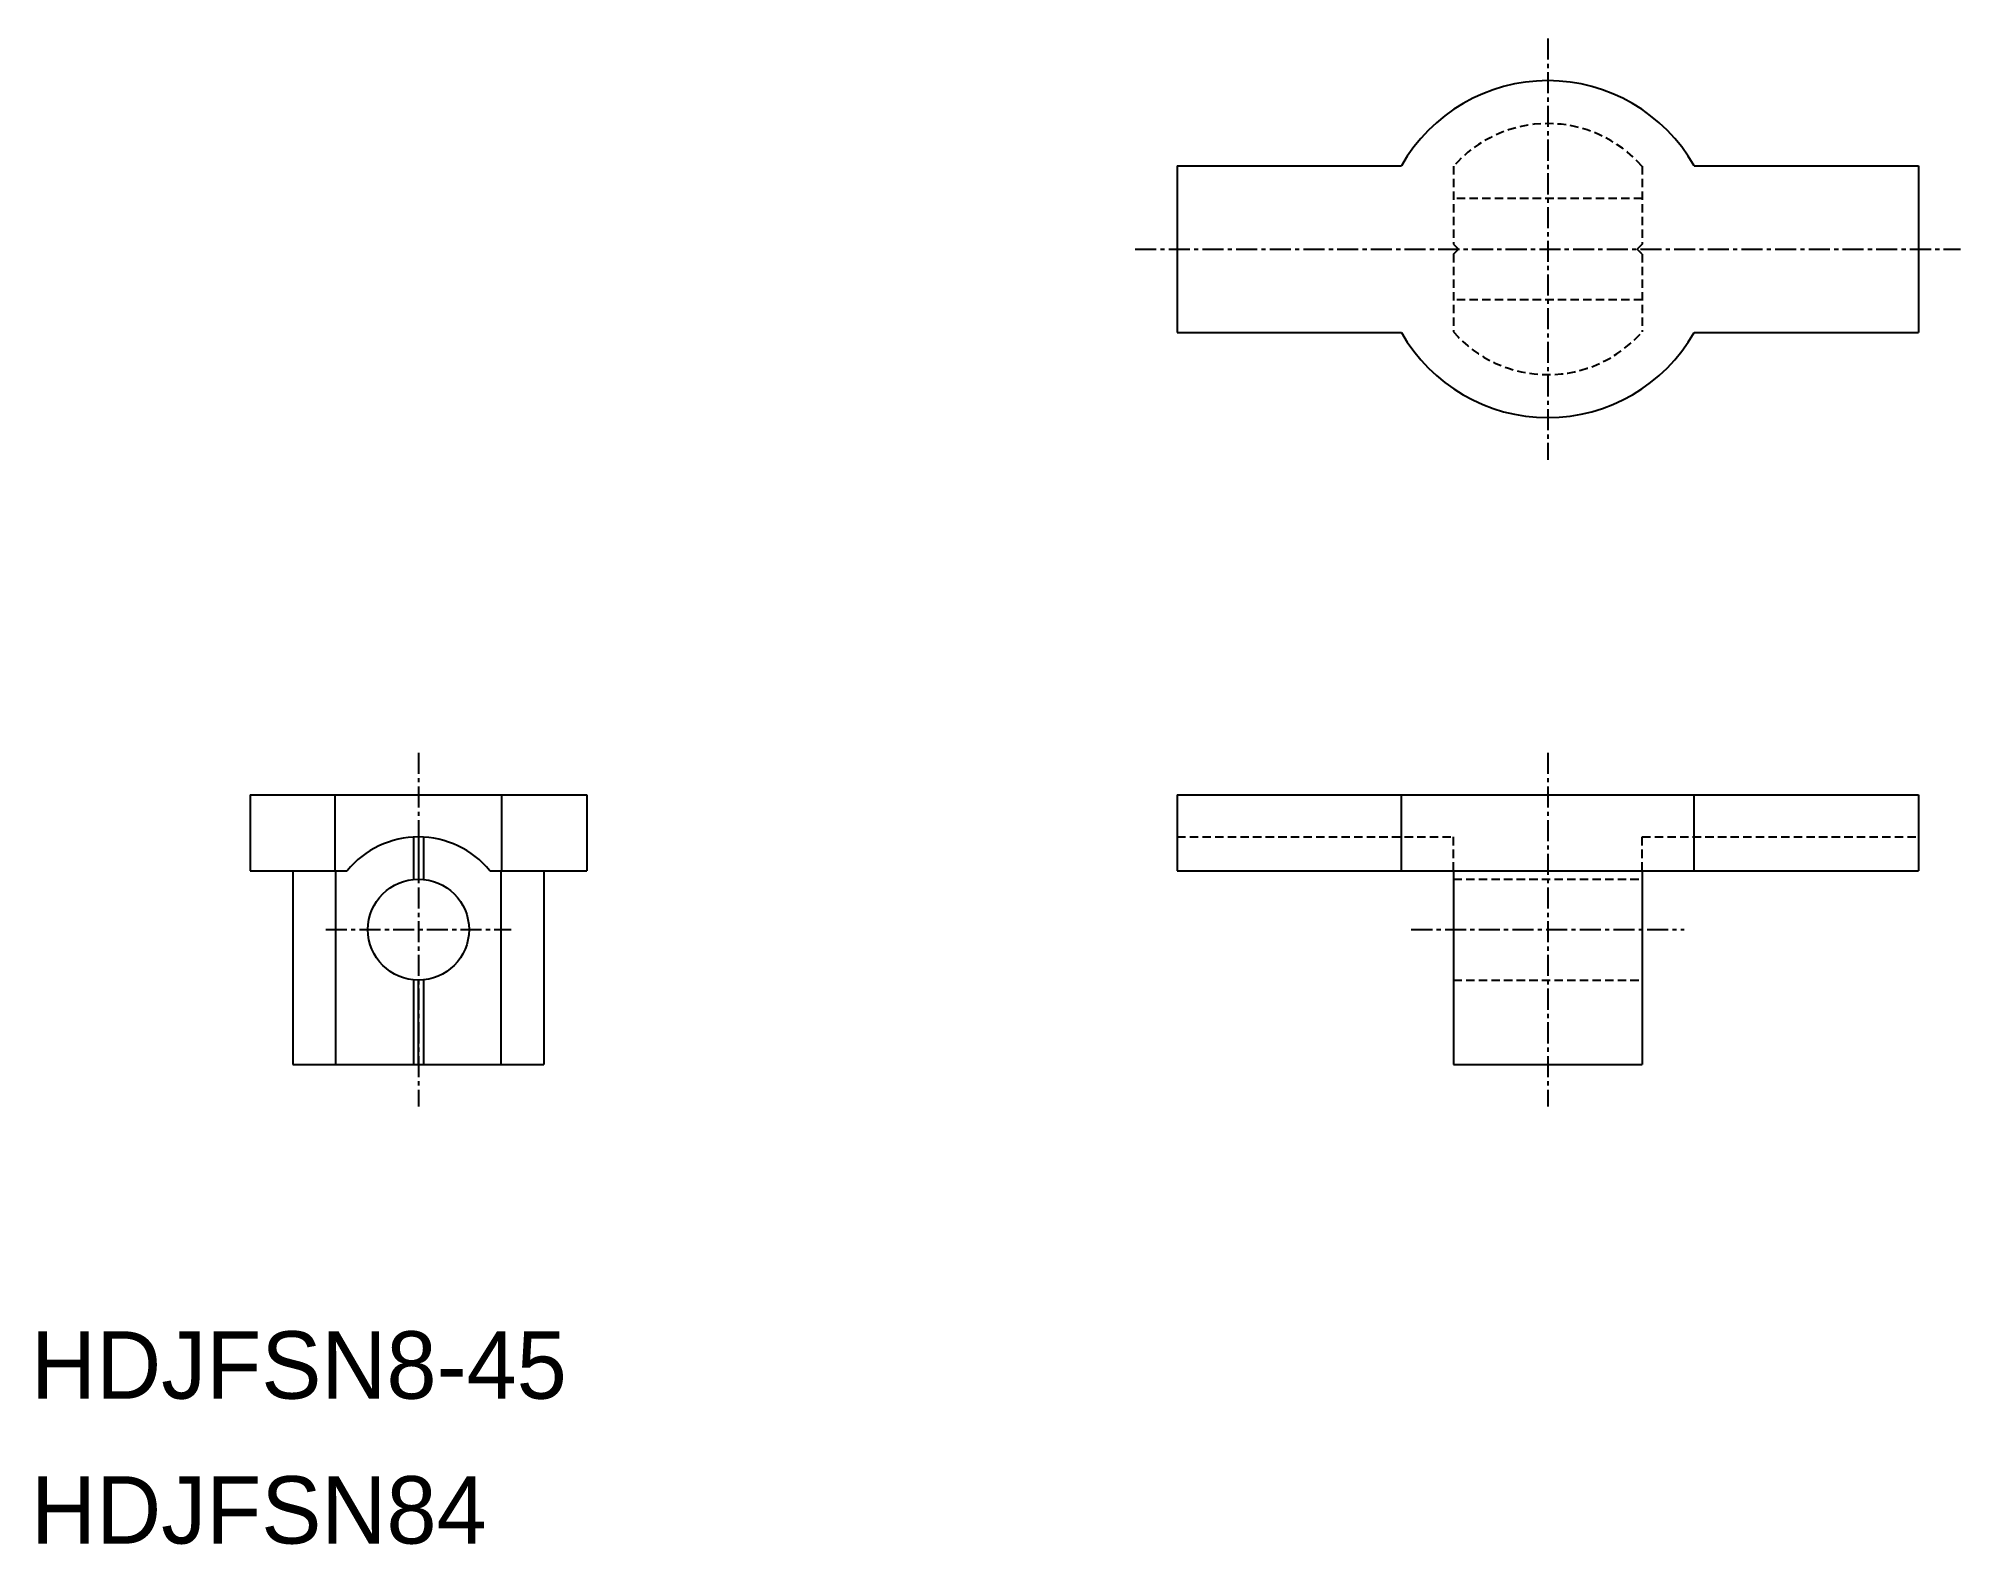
# Model space of a CAD drawing. Extents: x 0 to 115, y 0 to 89.
import ezdxf

# ---------------------------------------------------------------- set-up
doc = ezdxf.new("R2010")
doc.units = 0
doc.linetypes.add('CENTER', pattern=[2, 1.25, -0.25, 0.25, -0.25])
doc.linetypes.add('DASHED', pattern=[0.75, 0.5, -0.25])
doc.layers.get('0').update_dxf_attribs({"linetype": 'CONTINUOUS'})
doc.layers.add('CENTER', color=1, linetype='CENTER')

msp = doc.modelspace()

# ---------------------------------------------------------------- linework, layer by layer
at = {"color": 7, "linetype": 'CONTINUOUS'}
for p, q in [((68.04, 81.78), (68.04, 71.88)), ((68.04, 81.78), (81.36, 81.78)), ((98.73, 81.78), (112.04, 81.78)), ((112.04, 81.78), (112.04, 71.88)), ((68.04, 71.88), (81.36, 71.88)), ((98.73, 71.88), (112.04, 71.88)), ((13, 44.44), (33, 44.44)), ((13, 44.44), (13, 39.94)), ((18.05, 39.94), (18.05, 44.44)), ((27.95, 39.94), (27.95, 44.44)), ((33, 44.44), (33, 39.94)), ((68.04, 44.44), (112.04, 44.44)), ((68.04, 44.44), (68.04, 39.94)), ((81.36, 39.94), (81.36, 44.44)), ((98.73, 39.94), (98.73, 44.44)), ((112.04, 44.44), (112.04, 39.94)), ((22.7, 41.93), (22.7, 39.43)), ((23, 41.94), (23, 39.44)), ((23.3, 41.93), (23.3, 39.43)), ((13, 39.94), (18.76, 39.94)), ((15.55, 39.94), (15.55, 28.44)), ((18.09, 28.44), (18.09, 39.94)), ((27.24, 39.94), (33, 39.94)), ((27.91, 28.44), (27.91, 39.94)), ((30.45, 39.94), (30.45, 28.44)), ((68.04, 39.94), (112.04, 39.94)), ((84.44, 39.94), (84.44, 28.44)), ((95.64, 39.94), (95.64, 28.44)), ((22.7, 33.46), (22.7, 28.44)), ((23, 28.44), (23, 33.44)), ((23.3, 33.46), (23.3, 28.44)), ((15.55, 28.44), (30.45, 28.44)), ((84.44, 28.44), (95.64, 28.44))]:
    msp.add_line(p, q, dxfattribs=at)
at = {"color": 3, "linetype": 'DASHED'}
for p, q in [((84.44, 81.75), (84.44, 77.13)), ((95.64, 81.75), (95.64, 77.13)), ((95.64, 79.83), (84.44, 79.83)), ((84.44, 77.13), (84.74, 76.83)), ((84.44, 76.53), (84.74, 76.83)), ((84.44, 76.53), (84.44, 71.92)), ((95.64, 77.13), (95.34, 76.83)), ((95.64, 76.53), (95.34, 76.83)), ((95.64, 76.53), (95.64, 71.92)), ((95.64, 73.83), (84.44, 73.83)), ((68.04, 41.94), (84.44, 41.94)), ((84.44, 39.94), (84.44, 41.94)), ((95.64, 41.94), (112.04, 41.94)), ((95.64, 39.94), (95.64, 41.94)), ((84.44, 39.44), (95.64, 39.44)), ((84.44, 33.44), (95.64, 33.44))]:
    msp.add_line(p, q, dxfattribs=at)
at = {"color": 7, "linetype": 'CONTINUOUS'}
msp.add_circle((23, 36.44), 3, dxfattribs=at)
for centre, radius, start, end in [((90.04, 76.83), 10, 29.6698, 150.3302), ((90.04, 76.83), 10, 209.6698, 330.3302), ((23, 36.44), 5.5, 39.5212, 140.4788)]:
    msp.add_arc(centre, radius, start, end, dxfattribs=at)
at = {"color": 3, "linetype": 'DASHED'}
for start, end in [(41.2641, 138.7359), (221.2641, 318.7359)]:
    msp.add_arc((90.04, 76.83), 7.45, start, end, dxfattribs=at)
at = {"layer": 'CENTER', "color": 1, "linetype": 'CENTER'}
for p, q in [((90.04, 89.33), (90.04, 64.33)), ((65.54, 76.83), (114.54, 76.83)), ((23, 46.94), (23, 25.94)), ((90.04, 46.94), (90.04, 25.94)), ((17.5, 36.44), (28.5, 36.44)), ((81.94, 36.44), (98.14, 36.44))]:
    msp.add_line(p, q, dxfattribs=at)

# ---------------------------------------------------------------- texts
at = {"color": 7, "linetype": 'CONTINUOUS'}
for s, p in [('HDJFSN8-45', (0, 8.6)), ('HDJFSN84', (0, 0))]:
    msp.add_text(s, height=4, dxfattribs=at).set_placement(p)

doc.saveas('drawing.dxf')
